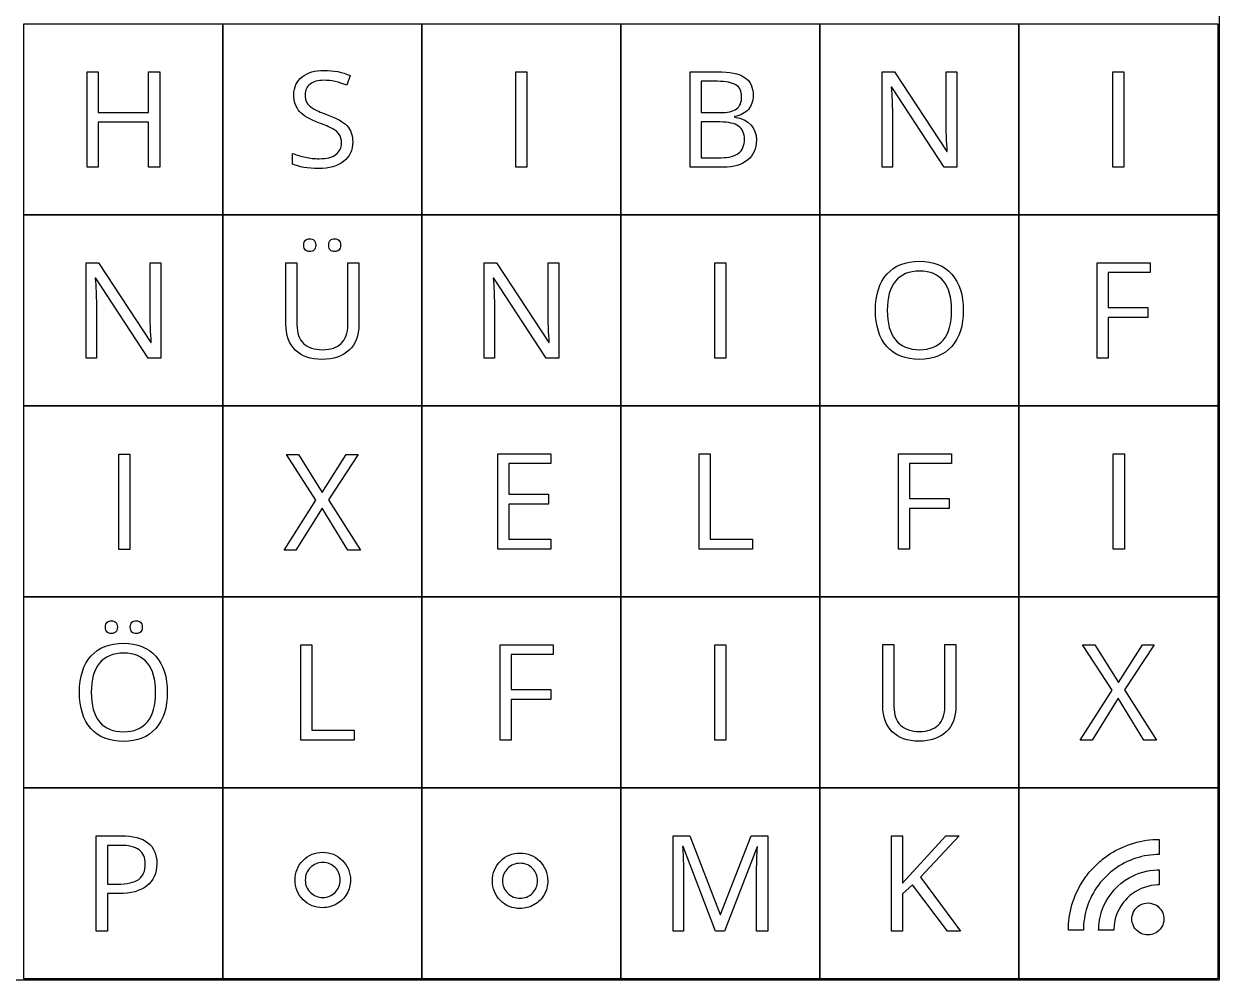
# Model space of a CAD drawing. Header units: millimetres. Extents: x 0 to 183, y 0 to 176.
# Drawn here: x 83.4 to 183.5, y 0 to 80.1 of the extents above; entities that cross this region are included whole.
import ezdxf

# ---------------------------------------------------------------- set-up
doc = ezdxf.new("R2010")
doc.units = ezdxf.units.MM
doc.layers.get('0').update_dxf_attribs({"linetype": 'CONTINUOUS'})

msp = doc.modelspace()

# ---------------------------------------------------------------- linework, layer by layer
at = {"color": 7}
for points in [[(0, 176.2), (183.460006, 176.2), (183.460006, -0.000001), (0, -0.000001)], [(94.769096, 68.096809), (93.839678, 68.096809), (93.839678, 71.858012), (89.629954, 71.858012), (89.629954, 68.096809), (88.700533, 68.096809), (88.700533, 76.089363), (89.629954, 76.089363), (89.629954, 72.688975), (93.839678, 72.688975), (93.839678, 76.089363), (94.769096, 76.089363)], [(124.588021, 68.1), (124.588021, 76.093007), (125.517442, 76.093007), (125.517442, 68.1)], [(174.568022, 68.1), (174.568022, 76.093007), (175.497442, 76.093007), (175.497442, 68.1)], [(110.926777, 70.226729)], [(106.834599, 61.563683)], [(108.917592, 61.563683)], [(141.248011, 52.100008), (141.248011, 60.093012), (142.177431, 60.093012), (142.177431, 52.100008)], [(174.168919, 52.100008), (173.239499, 52.100008), (173.239499, 60.093012), (177.695244, 60.093012), (177.695244, 59.26747), (174.168919, 59.26747), (174.168919, 56.342533), (177.482024, 56.342533), (177.482024, 55.516991), (174.168919, 55.516991)], [(155.677418, 56.107445)], [(162.046674, 56.107445)], [(91.34098, 36.066194), (91.34098, 44.058746), (92.270397, 44.058746), (92.270397, 36.066194)], [(127.522727, 36.100006), (123.066982, 36.100006), (123.066982, 44.093012), (127.522727, 44.093012), (127.522727, 43.26747), (123.9964, 43.26747), (123.9964, 40.692431), (127.309507, 40.692431), (127.309507, 39.872355), (123.9964, 39.872355), (123.9964, 36.931017), (127.522727, 36.931017)], [(139.934738, 36.100006), (139.934738, 44.093012), (140.864159, 44.093012), (140.864159, 36.941952), (144.390486, 36.941952), (144.390486, 36.100006)], [(157.54055, 36.100006), (156.61113, 36.100006), (156.61113, 44.093012), (161.066877, 44.093012), (161.066877, 43.26747), (157.54055, 43.26747), (157.54055, 40.342533), (160.853657, 40.342533), (160.853657, 39.516988), (157.54055, 39.516988)], [(174.599642, 36.100006), (174.599642, 44.093012), (175.529063, 44.093012), (175.529063, 36.100006)], [(111.565505, 36.028711), (110.510341, 36.028711), (108.361742, 39.544103), (106.174873, 36.028711), (105.190782, 36.028711), (107.847828, 40.20563), (105.371199, 44.021718), (106.399028, 44.021718), (108.38361, 40.856224), (110.384595, 44.021718), (111.374155, 44.021718), (108.897526, 40.238433)], [(90.223798, 29.563673)], [(92.306791, 29.563673)], [(106.583107, 20.099998), (106.583107, 28.093005), (107.512527, 28.093005), (107.512527, 20.941942), (111.038854, 20.941942), (111.038854, 20.099998)], [(124.188919, 20.099998), (123.259498, 20.099998), (123.259498, 28.093005), (127.715245, 28.093005), (127.715245, 27.267462), (124.188919, 27.267462), (124.188919, 24.342523), (127.502026, 24.342523), (127.502026, 23.51698), (124.188919, 23.51698)], [(141.248011, 20.099998), (141.248011, 28.093005), (142.177431, 28.093005), (142.177431, 20.099998)], [(178.217359, 20.099998), (177.162195, 20.099998), (175.013596, 23.61539), (172.826728, 20.099998), (171.842636, 20.099998), (174.499683, 24.276917), (172.023053, 28.093005), (173.050883, 28.093005), (175.035464, 24.927511), (177.03645, 28.093005), (178.02601, 28.093005), (175.54938, 24.30972)], [(89.037422, 24.107435)], [(95.406678, 24.107435)], [(161.806117, 4.09999), (160.712684, 4.09999), (157.79868, 7.976215), (156.962202, 7.232678), (156.962202, 4.09999), (156.032785, 4.09999), (156.032785, 12.092997), (156.962202, 12.092997), (156.962202, 8.129295), (160.586939, 12.092997), (161.68584, 12.092997), (158.471142, 8.621341)], [(94.526462, 9.763981)], [(106.098379, 8.383663)], [(106.955021, 8.383663)], [(122.617904, 8.3154)], [(123.474546, 8.3154)], [(178.232755, 3.996961)]]:
    msp.add_lwpolyline(points, close=True, dxfattribs=at)
at = {"color": 1}
for points in [[(83.4, 80.099994), (100.060001, 80.099994), (100.060001, 64.099995), (83.4, 64.099995)], [(100.060001, 80.099994), (116.720001, 80.099994), (116.720001, 64.099995), (100.060001, 64.099995)], [(116.719998, 80.099994), (133.379996, 80.099994), (133.379996, 64.099995), (116.719998, 64.099995)], [(133.380004, 80.099994), (150.040004, 80.099994), (150.040004, 64.099995), (133.380004, 64.099995)], [(150.039999, 80.099994), (166.699999, 80.099994), (166.699999, 64.099995), (150.039999, 64.099995)], [(166.699996, 80.099994), (183.359997, 80.099994), (183.359997, 64.099995), (166.699996, 64.099995)], [(83.4, 64.1), (100.060001, 64.1), (100.060001, 48.1), (83.4, 48.1)], [(100.060001, 64.1), (116.720001, 64.1), (116.720001, 48.1), (100.060001, 48.1)], [(116.719998, 64.1), (133.379996, 64.1), (133.379996, 48.1), (116.719998, 48.1)], [(133.380004, 64.1), (150.040004, 64.1), (150.040004, 48.1), (133.380004, 48.1)], [(150.039999, 64.1), (166.699999, 64.1), (166.699999, 48.1), (150.039999, 48.1)], [(166.699996, 64.1), (183.359997, 64.1), (183.359997, 48.1), (166.699996, 48.1)], [(83.4, 48.100005), (100.060001, 48.100005), (100.060001, 32.100006), (83.4, 32.100006)], [(100.060001, 48.100005), (116.720001, 48.100005), (116.720001, 32.100006), (100.060001, 32.100006)], [(116.719998, 48.100005), (133.379996, 48.100005), (133.379996, 32.100006), (116.719998, 32.100006)], [(133.380004, 48.100005), (150.040004, 48.100005), (150.040004, 32.100006), (133.380004, 32.100006)], [(150.039999, 48.100005), (166.699999, 48.100005), (166.699999, 32.100006), (150.039999, 32.100006)], [(166.699996, 48.100005), (183.359997, 48.100005), (183.359997, 32.100006), (166.699996, 32.100006)], [(83.4, 32.1), (100.060001, 32.1), (100.060001, 16.100001), (83.4, 16.100001)], [(100.060001, 32.1), (116.720001, 32.1), (116.720001, 16.100001), (100.060001, 16.100001)], [(116.719998, 32.1), (133.379996, 32.1), (133.379996, 16.100001), (116.719998, 16.100001)], [(133.380004, 32.1), (150.040004, 32.1), (150.040004, 16.100001), (133.380004, 16.100001)], [(150.039999, 32.1), (166.699999, 32.1), (166.699999, 16.100001), (150.039999, 16.100001)], [(166.699996, 32.1), (183.359997, 32.1), (183.359997, 16.100001), (166.699996, 16.100001)], [(83.4, 16.100006), (100.060001, 16.100006), (100.060001, 0.100003), (83.4, 0.100003)], [(100.060001, 16.100006), (116.720001, 16.100006), (116.720001, 0.100003), (100.060001, 0.100003)], [(116.719998, 16.100006), (133.379996, 16.100006), (133.379996, 0.100003), (116.719998, 0.100003)], [(133.380004, 16.100006), (150.040004, 16.100006), (150.040004, 0.100003), (133.380004, 0.100003)], [(150.039999, 16.100006), (166.699999, 16.100006), (166.699999, 0.100003), (150.039999, 0.100003)], [(166.699996, 16.100006), (183.359997, 16.100006), (183.359997, 0.100003), (166.699996, 0.100003)]]:
    msp.add_lwpolyline(points, close=True, dxfattribs=at)
at = {"color": 7}
for points in [[(139.181419, 76.093007), (141.439363, 76.093007)], [(141.969678, 68.1), (139.181419, 68.1), (139.181419, 76.093007)], [(156.10659, 72.643218), (156.10659, 68.1), (155.248245, 68.1), (155.248245, 76.093007), (156.297942, 76.093007), (160.655278, 69.412121), (160.699016, 69.412121)], [(160.622475, 71.506047), (160.622475, 76.093007), (161.491755, 76.093007), (161.491755, 68.1)], [(110.724492, 75.770443), (110.434731, 74.961302)], [(141.477632, 75.289332), (140.11084, 75.289332), (140.11084, 72.670555)], [(161.491755, 68.1), (160.431125, 68.1), (156.062855, 74.808219), (156.019116, 74.808219)], [(140.11084, 72.670555), (141.641647, 72.670555)], [(142.899098, 72.342525), (142.899098, 72.287854)], [(140.11084, 71.883282), (140.11084, 68.892739), (141.778326, 68.892739)], [(141.701787, 71.883282), (140.11084, 71.883282)], [(105.896979, 68.356955), (105.896979, 69.253573)], [(89.466595, 56.643227), (89.466595, 52.100008), (88.608247, 52.100008), (88.608247, 60.093012), (89.657944, 60.093012), (94.015282, 53.412127), (94.059018, 53.412127)], [(93.982479, 55.506055), (93.982479, 60.093012), (94.85176, 60.093012), (94.85176, 52.100008)], [(105.331125, 54.942937), (105.331125, 60.093012), (106.260545, 60.093012), (106.260545, 54.877331)], [(110.519472, 54.888264), (110.519472, 60.093012), (111.448892, 60.093012)], [(111.448892, 60.093012), (111.448892, 54.921067)], [(122.786587, 56.643227), (122.786587, 52.100008), (121.928242, 52.100008), (121.928242, 60.093012), (122.977939, 60.093012), (127.335277, 53.412127), (127.379013, 53.412127)], [(127.302474, 55.506055), (127.302474, 60.093012), (128.171752, 60.093012), (128.171752, 52.100008)], [(94.85176, 52.100008), (93.791127, 52.100008), (89.422856, 58.808227), (89.379118, 58.808227)], [(128.171752, 52.100008), (127.111122, 52.100008), (122.742852, 58.808227), (122.699113, 58.808227)], [(155.309544, 22.965644), (155.309544, 28.115428), (156.238964, 28.115428), (156.238964, 22.900041)], [(160.49789, 22.910976), (160.49789, 28.115428), (161.427308, 28.115428)], [(161.427308, 28.115428), (161.427308, 22.943777)], [(91.328166, 7.243613), (90.387813, 7.243613), (90.387813, 4.09999), (89.458393, 4.09999), (89.458393, 12.092997), (91.53045, 12.092997)], [(138.612835, 9.184459), (138.612835, 4.09999), (137.754487, 4.09999), (137.754487, 12.092997), (139.154083, 12.092997), (141.685386, 5.499586), (141.729121, 5.499586), (144.282292, 12.092997), (145.670953, 12.092997), (145.670953, 4.09999), (144.741535, 4.09999), (144.741535, 9.250065)], [(91.426575, 11.289323), (90.387813, 11.289323), (90.387813, 8.041821)], [(141.291749, 4.09999), (138.580032, 11.185445), (138.536294, 11.185445)], [(144.818076, 11.174512), (144.774338, 11.174512), (142.04075, 4.09999), (141.291749, 4.09999)], [(178.178328, 11.776651), (178.449348, 11.783212), (178.447232, 11.152157), (178.445115, 10.521102), (178.219862, 10.514488)], [(178.26945, 9.240313), (178.445282, 9.245022), (178.449198, 8.614356), (178.453113, 7.98369), (178.329495, 7.979801)], [(90.387813, 8.041821), (91.224291, 8.041821)], [(171.471577, 4.176889), (170.840538, 4.175566), (170.847073, 4.445983)], [(172.10899, 4.403536), (172.102375, 4.178196), (171.471577, 4.176889)], [(174.008574, 4.174216), (173.377214, 4.177709), (173.380548, 4.317647)], [(174.643897, 4.294337), (174.639928, 4.170779), (174.008571, 4.174272), (174.008574, 4.174216)]]:
    msp.add_lwpolyline(points, dxfattribs=at)
for points in [[(106.695184, 75.661098), (107.158073, 76.025578), (107.770396, 76.207817), (108.532155, 76.207817)], [(108.532155, 76.207817), (109.326718, 76.207817), (110.057497, 76.062026), (110.724492, 75.770443)], [(141.439363, 76.093007), (142.499995, 76.093007), (143.267221, 75.934459), (143.741042, 75.617363)], [(106.000854, 74.19043), (106.000854, 74.806398), (106.232298, 75.296621), (106.695184, 75.661098)], [(107.356714, 75.059711), (107.07971, 74.848312), (106.941207, 74.554907), (106.941207, 74.179495)], [(108.510287, 75.376806), (108.018241, 75.376806), (107.633717, 75.271108), (107.356714, 75.059711)], [(110.434731, 74.961302), (109.775026, 75.238305), (109.133545, 75.376806), (108.510287, 75.376806)], [(143.00844, 74.988636), (142.6877, 75.1891), (142.17743, 75.289332), (141.477632, 75.289332)], [(143.741042, 75.617363), (144.214863, 75.300267), (144.451774, 74.799109), (144.451774, 74.113889)], [(106.476498, 72.763498), (106.159402, 73.127976), (106.000854, 73.60362), (106.000854, 74.19043)], [(106.941207, 74.179495), (106.941207, 73.902492), (106.992235, 73.674693), (107.09429, 73.496097)], [(143.489553, 74.020946), (143.489553, 74.469254), (143.329182, 74.791818), (143.00844, 74.988636)], [(144.451774, 74.113889), (144.451774, 73.640068), (144.31874, 73.248253), (144.052671, 72.938446)], [(156.019116, 74.808219), (156.077432, 74.020946), (156.10659, 73.299279), (156.10659, 72.643218)], [(107.09429, 73.496097), (107.196343, 73.321148), (107.367648, 73.158956), (107.608203, 73.009521)], [(143.057645, 72.976718), (143.345584, 73.18447), (143.489553, 73.532546), (143.489553, 74.020946)], [(108.072912, 71.817676), (107.329377, 72.083746), (106.797239, 72.39902), (106.476498, 72.763498)], [(107.608203, 73.009521), (107.852403, 72.863728), (108.224171, 72.701535), (108.723507, 72.522941)], [(108.723507, 72.522941), (109.561806, 72.22407), (110.137681, 71.90333), (110.451133, 71.560721)], [(141.641647, 72.670555), (142.297708, 72.670555), (142.769707, 72.772609), (143.057645, 72.976718)], [(144.052671, 72.938446), (143.790247, 72.632284), (143.405722, 72.433644), (142.899098, 72.342525)], [(142.899098, 72.287854), (144.112811, 72.080101), (144.719667, 71.442264), (144.719667, 70.374342)], [(109.259288, 71.309229), (109.00051, 71.458666), (108.605051, 71.628148), (108.072912, 71.817676)], [(109.81694, 70.817183), (109.707596, 70.995779), (109.521712, 71.159794), (109.259288, 71.309229)], [(110.451133, 71.560721), (110.768229, 71.21811), (110.926777, 70.773446), (110.926777, 70.226729)], [(143.22166, 71.533384), (142.889985, 71.766649), (142.383361, 71.883282), (141.701787, 71.883282)], [(143.724641, 70.439948), (143.724641, 70.93564), (143.55698, 71.300118), (143.22166, 71.533384)], [(160.649812, 70.357941), (160.624299, 70.893724), (160.615186, 71.276426), (160.622475, 71.506047)], [(109.516246, 69.155163), (109.829698, 69.392075), (109.986424, 69.720105), (109.986424, 70.139255)], [(109.986424, 70.139255), (109.986424, 70.416258), (109.929929, 70.642234), (109.81694, 70.817183)], [(110.926777, 70.226729), (110.926777, 69.523286), (110.671642, 68.974747), (110.161372, 68.58111)], [(143.232595, 69.264508), (143.560625, 69.515998), (143.724641, 69.907811), (143.724641, 70.439948)], [(144.719667, 70.374342), (144.719667, 69.659965), (144.477288, 69.102314), (143.992531, 68.701387)], [(160.699016, 69.412121), (160.691731, 69.510531), (160.67533, 69.825804), (160.649812, 70.357941)], [(105.896979, 69.253573), (106.225009, 69.11507), (106.582198, 69.005727), (106.968544, 68.925542)], [(108.11665, 68.805265), (108.736262, 68.805265), (109.202794, 68.921898), (109.516246, 69.155163)], [(141.778326, 68.892739), (142.423452, 68.892739), (142.908209, 69.016662), (143.232595, 69.264508)], [(108.083847, 67.990655), (107.136203, 67.990655), (106.407247, 68.112755), (105.896979, 68.356955)], [(106.968544, 68.925542), (107.35489, 68.845357), (107.737592, 68.805265), (108.11665, 68.805265)], [(110.161372, 68.58111), (109.651103, 68.187474), (108.958595, 67.990655), (108.083847, 67.990655)], [(143.992531, 68.701387), (143.51142, 68.300462), (142.837135, 68.1), (141.969678, 68.1)], [(106.976743, 61.973721), (107.075153, 62.057551), (107.191786, 62.099467), (107.326644, 62.099467)], [(107.326644, 62.099467), (107.465145, 62.099467), (107.5836, 62.057551), (107.682009, 61.973721)], [(109.059737, 61.973721), (109.158146, 62.057551), (109.274779, 62.099467), (109.409637, 62.099467)], [(109.409637, 62.099467), (109.544494, 62.099467), (109.661127, 62.057551), (109.759536, 61.973721)], [(106.834599, 61.563683), (106.834599, 61.753211), (106.88198, 61.88989), (106.976743, 61.973721)], [(106.976743, 61.153645), (106.88198, 61.244764), (106.834599, 61.381443), (106.834599, 61.563683)], [(107.326644, 61.022433), (107.191786, 61.022433), (107.075153, 61.06617), (106.976743, 61.153645)], [(107.682009, 61.153645), (107.5836, 61.06617), (107.465145, 61.022433), (107.326644, 61.022433)], [(107.682009, 61.973721), (107.784064, 61.88989), (107.835091, 61.753211), (107.835091, 61.563683)], [(107.835091, 61.563683), (107.835091, 61.381443), (107.784064, 61.244764), (107.682009, 61.153645)], [(108.917592, 61.563683), (108.917592, 61.753211), (108.964973, 61.88989), (109.059737, 61.973721)], [(109.059737, 61.153645), (108.964973, 61.244764), (108.917592, 61.381443), (108.917592, 61.563683)], [(109.409637, 61.022433), (109.274779, 61.022433), (109.158146, 61.06617), (109.059737, 61.153645)], [(109.759536, 61.153645), (109.661127, 61.06617), (109.544494, 61.022433), (109.409637, 61.022433)], [(109.759536, 61.973721), (109.861589, 61.88989), (109.912616, 61.753211), (109.912616, 61.563683)], [(109.912616, 61.563683), (109.912616, 61.381443), (109.861589, 61.244764), (109.759536, 61.153645)], [(155.65555, 59.141724), (156.29703, 59.859747), (157.208225, 60.218758), (158.389135, 60.218758)], [(158.389135, 60.218758), (159.537241, 60.218758), (160.433858, 59.85428), (161.078984, 59.125323)], [(154.693326, 56.118378), (154.693326, 57.419565), (155.014067, 58.427347), (155.65555, 59.141724)], [(158.389135, 59.387747), (157.503453, 59.387747), (156.829168, 59.107099), (156.366281, 58.545803)], [(160.384654, 58.551272), (159.936346, 59.108922), (159.271173, 59.387747), (158.389135, 59.387747)], [(161.078984, 59.125323), (161.724111, 58.396367), (162.046674, 57.390408), (162.046674, 56.107445)], [(89.379118, 58.808227), (89.437436, 58.020954), (89.466595, 57.299287), (89.466595, 56.643227)], [(122.699113, 58.808227), (122.757429, 58.020954), (122.786587, 57.299287), (122.786587, 56.643227)], [(156.366281, 58.545803), (155.907039, 57.988151), (155.677418, 57.175365), (155.677418, 56.107445)], [(161.062583, 56.107445), (161.062583, 57.182656), (160.836606, 57.997264), (160.384654, 58.551272)], [(155.650081, 53.067695), (155.012244, 53.789362), (154.693326, 54.806256), (154.693326, 56.118378)], [(155.677418, 56.107445), (155.677418, 55.024945), (155.907039, 54.203046), (156.366281, 53.641748)], [(160.384654, 53.641748), (160.836606, 54.1994), (161.062583, 55.021299), (161.062583, 56.107445)], [(162.046674, 56.107445), (162.046674, 54.828127), (161.722289, 53.822167), (161.073518, 53.089565)], [(94.009813, 54.357949), (93.9843, 54.893732), (93.975189, 55.276434), (93.982479, 55.506055)], [(127.329808, 54.357949), (127.304296, 54.893732), (127.295184, 55.276434), (127.302474, 55.506055)], [(94.059018, 53.412127), (94.051733, 53.510536), (94.035331, 53.82581), (94.009813, 54.357949)], [(106.118398, 52.777937), (105.593549, 53.302785), (105.331125, 54.024452), (105.331125, 54.942937)], [(106.260545, 54.877331), (106.260545, 54.210336), (106.442784, 53.698244), (106.807262, 53.341055)], [(109.972755, 53.341055), (110.337233, 53.701888), (110.519472, 54.217624), (110.519472, 54.888264)], [(111.448892, 54.921067), (111.448892, 54.009872), (111.173712, 53.293672), (110.62335, 52.772468)], [(127.379013, 53.412127), (127.371728, 53.510536), (127.355327, 53.82581), (127.329808, 54.357949)], [(106.807262, 53.341055), (107.17174, 52.983865), (107.707523, 52.805271), (108.414611, 52.805271)], [(108.414611, 52.805271), (109.088896, 52.805271), (109.608278, 52.983865), (109.972755, 53.341055)], [(158.378202, 51.990664), (157.200937, 51.990664), (156.291563, 52.349674), (155.650081, 53.067695)], [(156.366281, 53.641748), (156.829168, 53.084097), (157.499808, 52.805271), (158.378202, 52.805271)], [(158.378202, 52.805271), (159.263884, 52.805271), (159.932702, 53.084097), (160.384654, 53.641748)], [(161.073518, 53.089565), (160.428391, 52.356964), (159.529953, 51.990664), (158.378202, 51.990664)], [(108.354471, 51.990664), (107.392249, 51.990664), (106.646891, 52.253088), (106.118398, 52.777937)], [(110.62335, 52.772468), (110.072987, 52.251265), (109.316694, 51.990664), (108.354471, 51.990664)], [(90.365942, 29.973711), (90.464352, 30.057541), (90.580985, 30.099457), (90.715843, 30.099457)], [(90.715843, 30.099457), (90.854344, 30.099457), (90.972799, 30.057541), (91.071208, 29.973711)], [(92.448936, 29.973711), (92.547345, 30.057541), (92.663978, 30.099457), (92.798836, 30.099457)], [(92.798836, 30.099457), (92.933693, 30.099457), (93.050326, 30.057541), (93.148735, 29.973711)], [(90.223798, 29.563673), (90.223798, 29.753203), (90.271179, 29.889882), (90.365942, 29.973711)], [(90.365942, 29.153635), (90.271179, 29.244755), (90.223798, 29.381435), (90.223798, 29.563673)], [(90.715843, 29.022423), (90.580985, 29.022423), (90.464352, 29.06616), (90.365942, 29.153635)], [(91.071208, 29.153635), (90.972799, 29.06616), (90.854344, 29.022423), (90.715843, 29.022423)], [(91.071208, 29.973711), (91.173263, 29.889882), (91.22429, 29.753203), (91.22429, 29.563673)], [(91.22429, 29.563673), (91.22429, 29.381435), (91.173263, 29.244755), (91.071208, 29.153635)], [(92.306791, 29.563673), (92.306791, 29.753203), (92.354172, 29.889882), (92.448936, 29.973711)], [(92.448936, 29.153635), (92.354172, 29.244755), (92.306791, 29.381435), (92.306791, 29.563673)], [(92.798836, 29.022423), (92.663978, 29.022423), (92.547345, 29.06616), (92.448936, 29.153635)], [(93.148735, 29.153635), (93.050326, 29.06616), (92.933693, 29.022423), (92.798836, 29.022423)], [(93.148735, 29.973711), (93.250788, 29.889882), (93.301815, 29.753203), (93.301815, 29.563673)], [(93.301815, 29.563673), (93.301815, 29.381435), (93.250788, 29.244755), (93.148735, 29.153635)], [(89.015551, 27.141717), (89.657034, 27.859738), (90.56823, 28.218748), (91.749139, 28.218748)], [(91.749139, 28.218748), (92.897246, 28.218748), (93.793862, 27.85427), (94.438989, 27.125315)], [(88.053331, 24.11837), (88.053331, 25.419558), (88.374071, 26.42734), (89.015551, 27.141717)], [(91.749139, 27.387739), (90.863457, 27.387739), (90.189172, 27.107091), (89.726283, 26.545796)], [(93.744656, 26.551262), (93.296348, 27.108914), (92.631175, 27.387739), (91.749139, 27.387739)], [(94.438989, 27.125315), (95.084115, 26.396358), (95.406678, 25.390398), (95.406678, 24.107435)], [(89.726283, 26.545796), (89.267042, 25.988144), (89.037422, 25.175357), (89.037422, 24.107435)], [(94.422587, 24.107435), (94.422587, 25.182645), (94.19661, 25.997254), (93.744656, 26.551262)], [(89.010085, 21.067688), (88.372249, 21.789355), (88.053331, 22.806249), (88.053331, 24.11837)], [(89.037422, 24.107435), (89.037422, 23.024935), (89.267042, 22.203037), (89.726283, 21.641741)], [(93.744656, 21.641741), (94.19661, 22.199393), (94.422587, 23.021291), (94.422587, 24.107435)], [(95.406678, 24.107435), (95.406678, 22.828117), (95.082292, 21.822157), (94.43352, 21.089555)], [(156.096817, 20.800768), (155.571968, 21.325585), (155.309544, 22.04721), (155.309544, 22.965644)], [(156.238964, 22.900041), (156.238964, 22.233085), (156.421202, 21.721022), (156.785678, 21.363854)], [(159.951171, 21.363854), (160.315651, 21.724667), (160.49789, 22.240374), (160.49789, 22.910976)], [(161.427308, 22.943777), (161.427308, 22.032634), (161.152127, 21.316476), (160.601766, 20.795302)], [(91.738204, 19.990654), (90.560939, 19.990654), (89.651566, 20.349665), (89.010085, 21.067688)], [(89.726283, 21.641741), (90.189172, 21.084089), (90.859812, 20.805263), (91.738204, 20.805263)], [(91.738204, 20.805263), (92.623886, 20.805263), (93.292703, 21.084089), (93.744656, 21.641741)], [(94.43352, 21.089555), (93.788393, 20.356954), (92.889955, 19.990654), (91.738204, 19.990654)], [(156.785678, 21.363854), (157.150157, 21.006686), (157.685941, 20.828102), (158.393029, 20.828102)], [(158.393029, 20.828102), (159.067315, 20.828102), (159.586695, 21.006686), (159.951171, 21.363854)], [(158.33289, 20.013537), (157.370669, 20.013537), (156.625311, 20.275948), (156.096817, 20.800768)], [(160.601766, 20.795302), (160.051404, 20.274125), (159.295112, 20.013537), (158.33289, 20.013537)], [(91.53045, 12.092997), (93.527792, 12.092997), (94.526462, 11.316658), (94.526462, 9.763981)], [(93.044859, 10.901152), (92.698604, 11.159933), (92.159176, 11.289323), (91.426575, 11.289323)], [(138.536294, 11.185445), (138.587321, 10.624149), (138.612835, 9.957153), (138.612835, 9.184459)], [(144.741535, 9.250065), (144.741535, 9.84052), (144.767049, 10.482002), (144.818076, 11.174512)], [(174.097381, 10.415721), (175.287107, 11.250355), (176.762476, 11.742366), (178.178328, 11.776651)], [(93.564239, 9.720243), (93.564239, 10.248736), (93.391112, 10.642372), (93.044859, 10.901152)], [(106.098379, 8.383663), (106.098379, 9.029249), (106.321851, 9.577997), (106.768796, 10.029907)], [(106.768796, 10.029907), (107.220706, 10.481819), (107.769455, 10.707775), (108.415043, 10.707775)], [(108.415043, 10.707775), (109.060629, 10.707775), (109.609377, 10.481819), (110.061287, 10.029907)], [(110.061287, 10.029907), (110.513197, 9.582962), (110.739152, 9.034214), (110.739152, 8.383663)], [(123.288321, 9.961644), (123.740231, 10.413557), (124.28898, 10.639513), (124.934568, 10.639513)], [(124.934568, 10.639513), (125.580154, 10.639513), (126.128902, 10.413557), (126.580812, 9.961644)], [(173.076669, 9.547041), (173.493046, 9.963416), (173.682586, 10.12473), (174.097381, 10.415721)], [(178.219862, 10.514488), (176.878028, 10.475054), (175.548721, 9.978852), (174.457212, 9.109968)], [(93.012056, 8.440924), (93.380178, 8.706993), (93.564239, 9.133432), (93.564239, 9.720243)], [(94.526462, 9.763981), (94.526462, 8.954839), (94.249459, 8.331582), (93.695451, 7.894208)], [(107.379619, 9.426531), (107.096554, 9.143466), (106.955021, 8.795843), (106.955021, 8.383663)], [(108.429939, 9.851129), (108.017758, 9.851129), (107.667652, 9.709596), (107.379619, 9.426531)], [(109.457912, 9.426531), (109.179815, 9.709596), (108.837157, 9.851129), (108.429939, 9.851129)], [(109.882509, 8.383663), (109.882509, 8.800811), (109.740977, 9.148434), (109.457912, 9.426531)], [(122.617904, 8.3154), (122.617904, 8.960986), (122.841376, 9.509734), (123.288321, 9.961644)], [(123.899144, 9.358269), (123.616079, 9.075204), (123.474546, 8.727581), (123.474546, 8.3154)], [(124.949464, 9.782866), (124.537283, 9.782866), (124.187177, 9.641334), (123.899144, 9.358269)], [(125.977437, 9.358269), (125.69934, 9.641334), (125.356682, 9.782866), (124.949464, 9.782866)], [(126.402034, 8.3154), (126.402034, 8.732549), (126.260502, 9.080171), (125.977437, 9.358269)], [(126.580812, 9.961644), (127.032722, 9.514699), (127.258677, 8.965951), (127.258677, 8.3154)], [(172.207989, 8.526329), (172.49898, 8.941124), (172.660291, 9.130664), (173.076669, 9.547041)], [(174.457212, 9.109968), (174.244952, 8.941003), (173.682477, 8.378528), (173.513512, 8.166271)], [(175.931108, 8.575515), (176.623964, 8.973417), (177.489326, 9.219442), (178.26945, 9.240313)], [(91.224291, 8.041821), (92.048011, 8.041821), (92.643933, 8.174856), (93.012056, 8.440924)], [(106.768796, 6.737415), (106.321851, 7.18436), (106.098379, 7.733109), (106.098379, 8.383663)], [(106.955021, 8.383663), (106.955021, 7.976445), (107.099038, 7.631303), (107.38707, 7.348238)], [(109.450464, 7.34079), (109.738494, 7.623855), (109.882509, 7.97148), (109.882509, 8.383663)], [(110.739152, 8.383663), (110.739152, 7.966514), (110.637349, 7.579162), (110.433742, 7.221606)], [(123.288321, 6.669153), (122.841376, 7.116097), (122.617904, 7.664847), (122.617904, 8.3154)], [(123.474546, 8.3154), (123.474546, 7.908182), (123.618563, 7.563041), (123.906595, 7.279976)], [(125.969989, 7.272528), (126.258019, 7.555593), (126.402034, 7.903217), (126.402034, 8.3154)], [(127.258677, 8.3154), (127.258677, 7.898252), (127.156874, 7.5109), (126.953267, 7.153344)], [(170.847073, 4.445983), (170.881355, 5.861739), (171.373181, 7.336358), (172.207989, 8.526329)], [(173.513512, 8.166271), (172.644419, 7.074497), (172.148436, 5.745749), (172.10899, 4.403536)], [(173.792515, 6.180335), (174.232422, 7.187866), (174.987627, 8.033683), (175.931108, 8.575515)], [(93.695451, 7.894208), (93.14509, 7.460478), (92.355995, 7.243613), (91.328166, 7.243613)], [(107.38707, 7.348238), (107.680066, 7.065173), (108.027689, 6.923641), (108.429939, 6.923641)], [(108.429939, 6.923641), (108.827224, 6.923641), (109.167399, 7.062691), (109.450464, 7.34079)], [(110.433742, 7.221606), (110.230133, 6.869016), (109.947068, 6.588434), (109.584547, 6.379859)], [(123.906595, 7.279976), (124.199591, 6.996911), (124.547214, 6.855378), (124.949464, 6.855378)], [(124.949464, 6.855378), (125.346749, 6.855378), (125.686924, 6.994428), (125.969989, 7.272528)], [(126.953267, 7.153344), (126.749658, 6.800753), (126.466593, 6.520171), (126.104072, 6.311597)], [(176.172873, 7.228805), (176.012628, 7.113666), (175.507295, 6.608671), (175.394691, 6.451157)], [(178.329495, 7.979801), (177.573855, 7.955909), (176.818962, 7.693032), (176.172873, 7.228805)], [(108.415043, 6.066998), (107.769455, 6.066998), (107.220706, 6.29047), (106.768796, 6.737415)], [(109.584547, 6.379859), (109.222026, 6.171285), (108.832192, 6.066998), (108.415043, 6.066998)], [(124.934568, 5.998736), (124.28898, 5.998736), (123.740231, 6.222208), (123.288321, 6.669153)], [(126.104072, 6.311597), (125.741551, 6.103023), (125.351717, 5.998736), (124.934568, 5.998736)], [(173.380548, 4.317647), (173.394889, 4.918542), (173.552223, 5.629983), (173.792515, 6.180335)], [(175.394691, 6.451157), (174.92871, 5.799245), (174.668199, 5.050871), (174.643897, 4.294337)], [(176.344154, 5.807719), (176.419018, 5.945962), (176.677765, 6.204708), (176.816004, 6.279572)], [(176.816004, 6.279572), (177.070515, 6.417396), (177.2768, 6.468011), (177.549993, 6.459671)], [(177.549993, 6.459671), (177.774833, 6.452819), (178.029137, 6.377939), (178.207506, 6.266102)], [(178.207506, 6.266102), (178.348021, 6.178004), (178.555785, 5.970327), (178.643103, 5.830688)], [(176.22996, 4.701179), (176.107249, 5.06346), (176.146365, 5.442486), (176.344154, 5.807719)], [(178.643103, 5.830688), (178.861887, 5.480814), (178.90028, 4.998867), (178.740578, 4.607024)], [(176.555987, 4.178212), (176.387935, 4.346267), (176.305255, 4.478892), (176.22996, 4.701179)], [(177.075113, 3.852412), (176.854953, 3.92872), (176.722106, 4.012096), (176.555987, 4.178212)], [(178.740578, 4.607024), (178.6451, 4.37276), (178.448451, 4.136524), (178.232755, 3.996961)], [(178.232758, 3.996967), (177.894469, 3.778088), (177.449763, 3.722557), (177.075113, 3.852412)]]:
    msp.add_open_spline(points, degree=3, dxfattribs=at)

doc.saveas('drawing.dxf')
